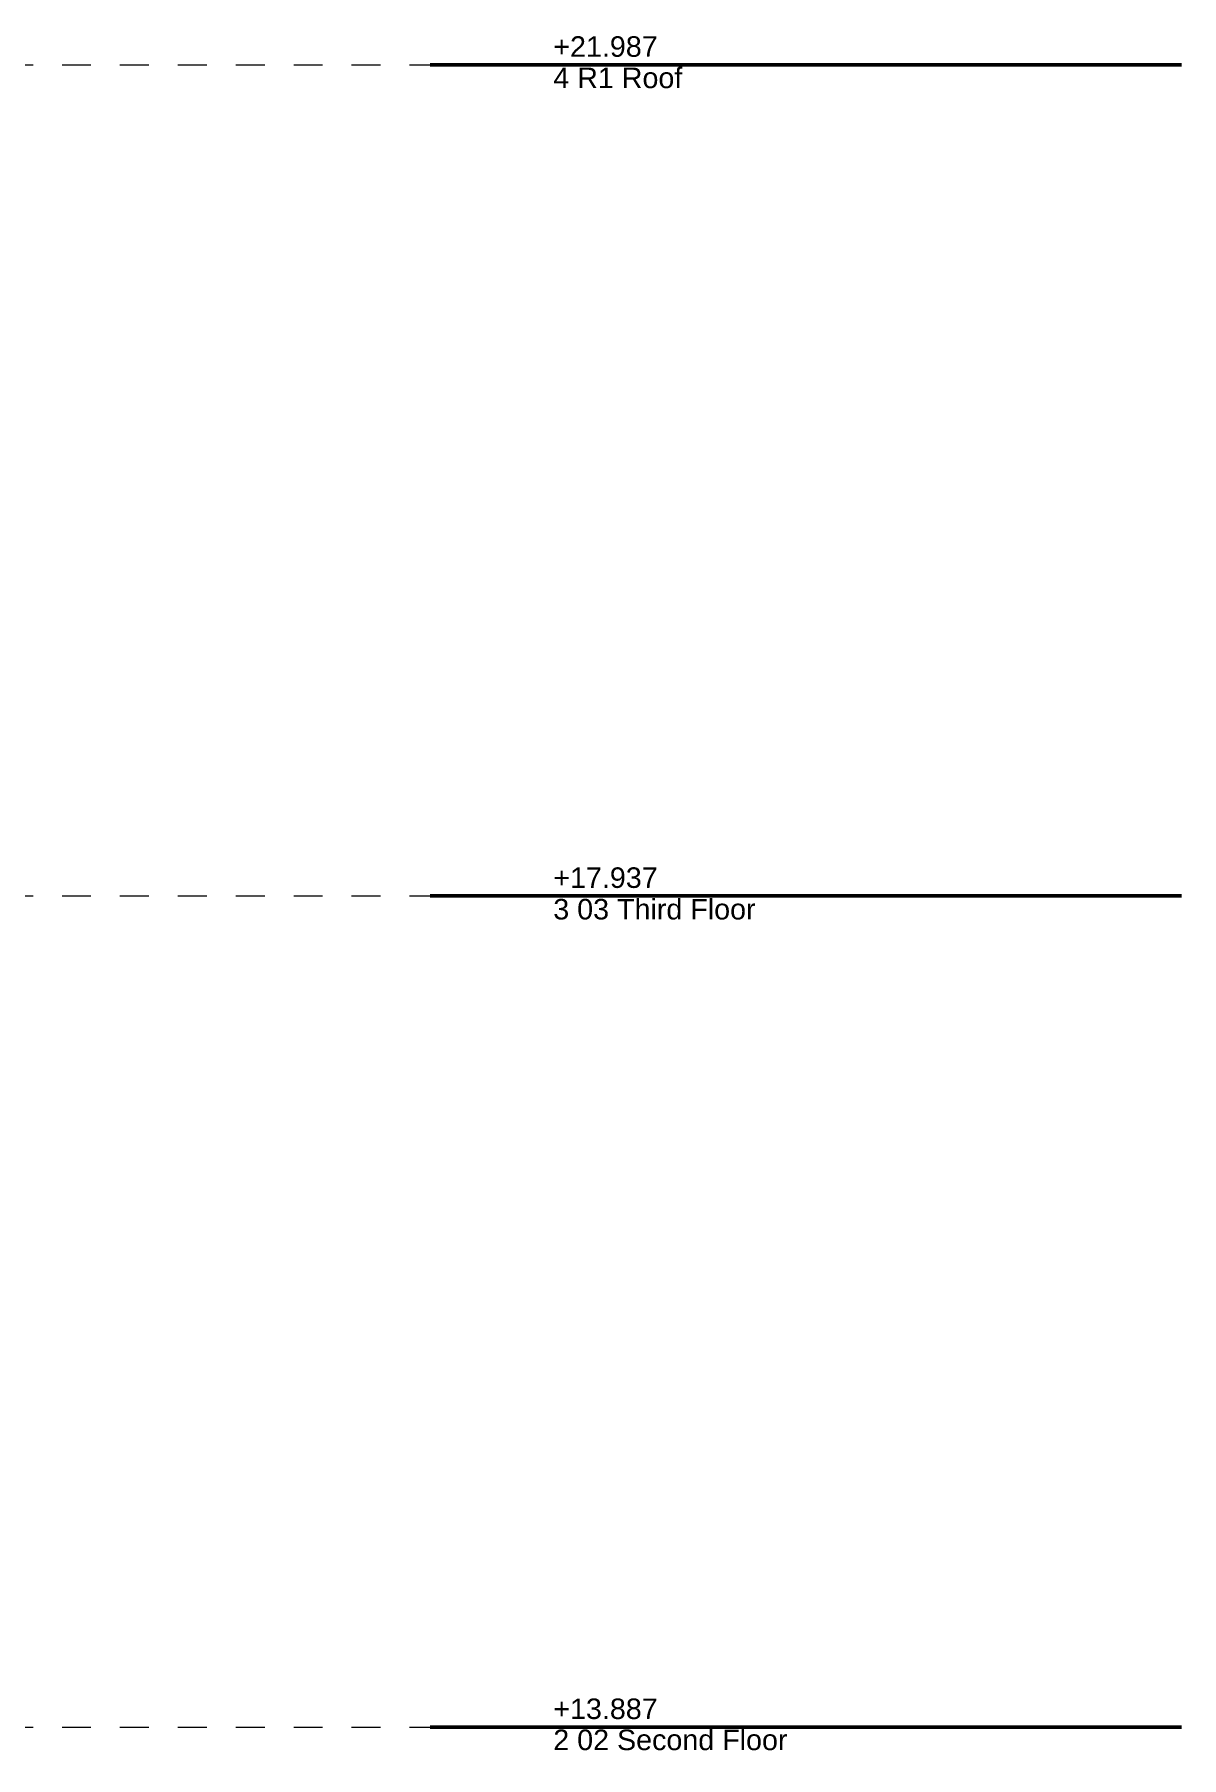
# Model space of a CAD drawing. Header units: millimetres. Extents: x -48147 to 1414029, y -496296 to 18123.
# Drawn here: x 1408438 to 1414029, y -482885 to -474488 of the extents above; entities that cross this region are included whole.
import ezdxf

# ---------------------------------------------------------------- set-up
doc = ezdxf.new("R2010")
doc.units = ezdxf.units.MM
doc.header["$MEASUREMENT"] = 0
doc.linetypes.add('Dashed', pattern=[2822.222233, 1411.111116, -1411.111116])
doc.linetypes.add('Wipeout_Contour', pattern=[1000, 0, -1000])
doc.layers.add('0_Pen_No__105', color=7, linetype='Continuous', lineweight=15, true_color=0xa6a6a6)
doc.layers.add('0_Pen_No__25', color=7, linetype='Continuous', lineweight=50, true_color=0x2a2a2a)
doc.layers.add('0_Pen_No__6', color=7, linetype='Continuous', lineweight=35)
doc.styles.add('GENERATED_STYLE_2', font='')
doc.styles.get('GENERATED_STYLE_2').set_extended_font_data('Swis721 BT')

# ---------------------------------------------------------------- blocks, each defined once
blk = doc.blocks.new('S-24 Building Section_STORY_MARKER', base_point=(1372879, -490836.7))
at = {"layer": '0_Pen_No__105', "linetype": 'Dashed', "ltscale": 0.1}
for p, q in [((1358054.7, -474636.7), (1410366.7, -474636.7)), ((1358054.7, -478686.7), (1410366.7, -478686.7)), ((1358054.7, -482736.7), (1410366.7, -482736.7))]:
    blk.add_line(p, q, dxfattribs=at)
at = {"layer": '0_Pen_No__25', "linetype": 'Continuous'}
for p, q in [((1410366.7, -474636.7), (1410466.7, -474636.7)), ((1410366.7, -478686.7), (1410466.7, -478686.7)), ((1410366.7, -482736.7), (1410466.7, -482736.7))]:
    blk.add_line(p, q, dxfattribs=at)
at = {"color": 254, "linetype": 'Wipeout_Contour', "lineweight": 0, "ltscale": 5959684.883187098}
blk.add_wipeout([(1414028.7, -474488.5), (1410566.7, -474488.5), (1410566.7, -474785), (1414028.7, -474785)], dxfattribs=at)
at = {"color": 254, "linetype": 'Wipeout_Contour', "lineweight": 0, "ltscale": 5964865.408516064}
blk.add_wipeout([(1414028.7, -478538.5), (1410566.7, -478538.5), (1410566.7, -478835), (1414028.7, -478835)], dxfattribs=at)
at = {"color": 254, "linetype": 'Wipeout_Contour', "lineweight": 0, "ltscale": 5970085.397789886}
blk.add_wipeout([(1414028.7, -482588.5), (1410566.7, -482588.5), (1410566.7, -482885), (1414028.7, -482885)], dxfattribs=at)
at = {"layer": '0_Pen_No__25', "linetype": 'Continuous'}
for p, q in [((1410466.7, -474636.7), (1410566.7, -474636.7)), ((1410766.7, -474636.7), (1410566.7, -474636.7)), ((1410766.7, -474636.7), (1410966.7, -474636.7)), ((1414028.7, -474636.7), (1410966.7, -474636.7)), ((1410466.7, -478686.7), (1410566.7, -478686.7)), ((1410766.7, -478686.7), (1410566.7, -478686.7)), ((1410766.7, -478686.7), (1410966.7, -478686.7)), ((1414028.7, -478686.7), (1410966.7, -478686.7)), ((1410466.7, -482736.7), (1410566.7, -482736.7)), ((1410766.7, -482736.7), (1410566.7, -482736.7)), ((1410766.7, -482736.7), (1410966.7, -482736.7)), ((1414028.7, -482736.7), (1410966.7, -482736.7))]:
    blk.add_line(p, q, dxfattribs=at)
at = {"layer": '0_Pen_No__6', "char_height": 100, "attachment_point": 1, "style": 'GENERATED_STYLE_2'}
for s, insert in [('\\A1;{\\fSwis721 BT|b0|i0|c0|p34;+21.987}', (1410966.7, -474497.3)), ('\\A1;{\\fSwis721 BT|b0|i0|c0|p34;4 R1 Roof}', (1410966.7, -474649.9)), ('\\A1;{\\fSwis721 BT|b0|i0|c0|p34;+17.937}', (1410966.7, -478547.3)), ('\\A1;{\\fSwis721 BT|b0|i0|c0|p34;3 03 Third Floor}', (1410966.7, -478701)), ('\\A1;{\\fSwis721 BT|b0|i0|c0|p34;+13.887}', (1410966.7, -482597.3)), ('\\A1;{\\fSwis721 BT|b0|i0|c0|p34;2 02 Second Floor}', (1410966.7, -482748.8))]:
    blk.add_mtext(s, dxfattribs=dict(at, insert=insert))

msp = doc.modelspace()

# ---------------------------------------------------------------- block references
at = {"linetype": 'Continuous', "lineweight": 0}
msp.add_blockref('S-24 Building Section_STORY_MARKER', (1372879, -490836.7), dxfattribs=at)

doc.saveas('drawing.dxf')
